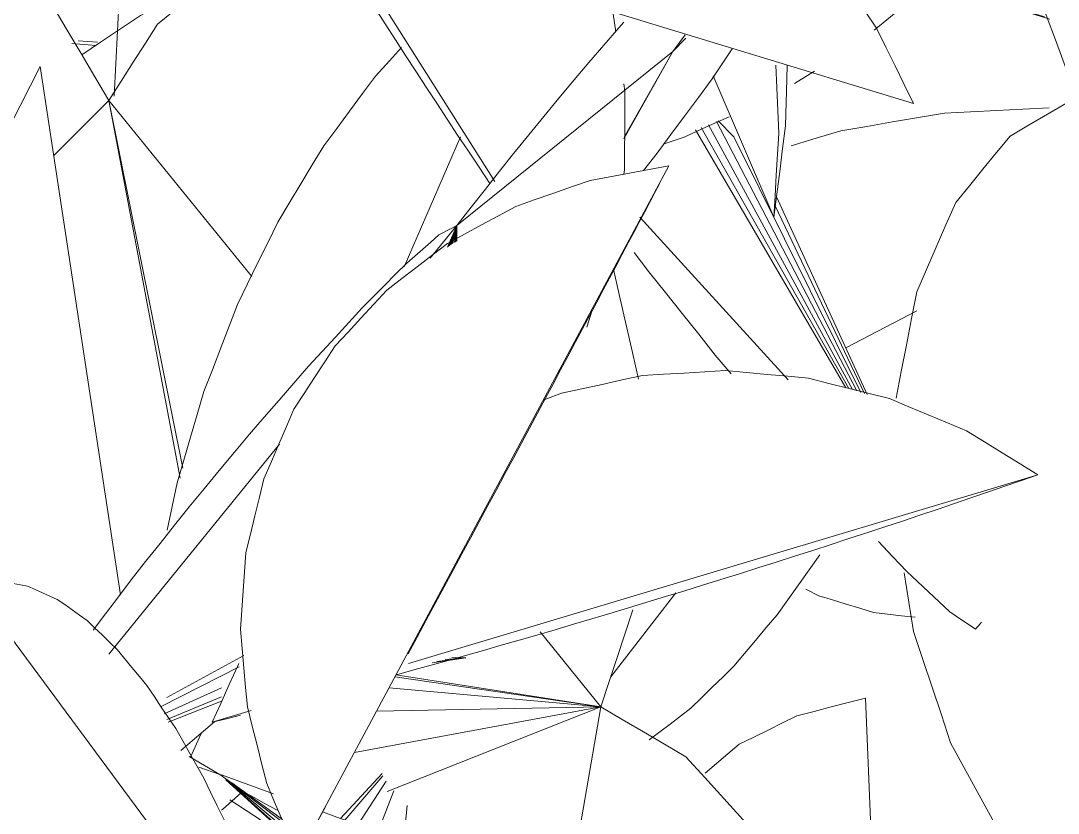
# Model space of a CAD drawing. Header units: metres. Extents: x 13.9 to 26.7, y -0.2 to 3.2.
# Drawn here: x 21.2721 to 21.3253, y 1.9963 to 2.037 of the extents above; entities that cross this region are included whole.
import ezdxf

# ---------------------------------------------------------------- set-up
doc = ezdxf.new("R2010")
doc.units = ezdxf.units.M
doc.layers.add('Importações nas famílias', color=10, linetype='Continuous', lineweight=5)
doc.layers.add('Vegetação', color=7, linetype='Continuous', lineweight=5)

# ---------------------------------------------------------------- blocks, each defined once
blk = doc.blocks.new('Planta_pergolado_12200 - plantas pergolado_skp_Component_12-V130-Corte 1')
at = {"layer": 'Importações nas famílias'}
blk.add_line((16.688506, 1.116223), (16.67159, 1.093394), dxfattribs=at)
at = {"layer": 'Importações nas famílias', "flags": 128}
for points in [[(16.687079, 1.116367), (16.686709, 1.116299), (16.68634, 1.116232), (16.68597, 1.116164), (16.6856, 1.116097)], [(16.688506, 1.116223), (16.68815, 1.116259), (16.687793, 1.116295), (16.687436, 1.116331), (16.687079, 1.116367)], [(16.6856, 1.116097), (16.685221, 1.115926), (16.684842, 1.115756), (16.684463, 1.115585), (16.684084, 1.115415)], [(16.69038, 1.114311), (16.689912, 1.114789), (16.689443, 1.115267), (16.688975, 1.115745), (16.688506, 1.116223)], [(16.684084, 1.115415), (16.683701, 1.115143), (16.683317, 1.114871), (16.682934, 1.1146), (16.68255, 1.114328)], [(16.68255, 1.114328), (16.682166, 1.113959), (16.681782, 1.113589), (16.681398, 1.11322), (16.681013, 1.11285)], [(16.691645, 1.112232), (16.691329, 1.112751), (16.691012, 1.113271), (16.690696, 1.113791), (16.69038, 1.114311)], [(16.681013, 1.11285), (16.680633, 1.112386), (16.680253, 1.111923), (16.679872, 1.111459), (16.679492, 1.110996)], [(16.692269, 1.110035), (16.692113, 1.110584), (16.691957, 1.111133), (16.691801, 1.111683), (16.691645, 1.112232)], [(16.679492, 1.110996), (16.67912, 1.110443), (16.678747, 1.109891), (16.678375, 1.109339), (16.678002, 1.108787)], [(16.69224, 1.107771), (16.692247, 1.108337), (16.692255, 1.108903), (16.692262, 1.109469), (16.692269, 1.110035)], [(16.678002, 1.108787), (16.677642, 1.108152), (16.677282, 1.107517), (16.676922, 1.106882), (16.676561, 1.106247)], [(16.691557, 1.105494), (16.691728, 1.106063), (16.691898, 1.106632), (16.692069, 1.107202), (16.69224, 1.107771)], [(16.676561, 1.106247), (16.676217, 1.105536), (16.675873, 1.104826), (16.675529, 1.104115), (16.675185, 1.103405)], [(16.690236, 1.103256), (16.690566, 1.103816), (16.690897, 1.104375), (16.691227, 1.104934), (16.691557, 1.105494)], [(16.675185, 1.103405), (16.674861, 1.102626), (16.674536, 1.101848), (16.674212, 1.10107), (16.673888, 1.100292)], [(16.688309, 1.101111), (16.688791, 1.101648), (16.689273, 1.102184), (16.689755, 1.10272), (16.690236, 1.103256)], [(16.685821, 1.099109), (16.686443, 1.09961), (16.687065, 1.10011), (16.687687, 1.100611), (16.688309, 1.101111)], [(16.673888, 1.100292), (16.673587, 1.099454), (16.673287, 1.098617), (16.672986, 1.09778), (16.672685, 1.096942)], [(16.68283, 1.097297), (16.683578, 1.09775), (16.684326, 1.098203), (16.685073, 1.098656), (16.685821, 1.099109)], [(16.679406, 1.095716), (16.680262, 1.096111), (16.681118, 1.096507), (16.681974, 1.096902), (16.68283, 1.097297)], [(16.672685, 1.096942), (16.672412, 1.096055), (16.672138, 1.095168), (16.671864, 1.094281), (16.67159, 1.093394)], [(16.67563, 1.094405), (16.676574, 1.094733), (16.677518, 1.095061), (16.678462, 1.095389), (16.679406, 1.095716)], [(16.67159, 1.093394), (16.6726, 1.093647), (16.67361, 1.0939), (16.67462, 1.094153), (16.67563, 1.094405)]]:
    blk.add_lwpolyline(points, dxfattribs=at)
blk = doc.blocks.new('Planta_pergolado_12200 - plantas pergolado_skp_Component_12-V2934-Corte 1')
at = {"layer": 'Importações nas famílias'}
for p, q in [((21.298893, 2.017505), (21.299825, 2.017865)), ((21.324263, 2.013683), (21.291988, 2.004011)), ((21.283913, 2.001592), (21.281911, 2.000991))]:
    blk.add_line(p, q, dxfattribs=at)
at = {"layer": 'Importações nas famílias', "flags": 128}
for points in [[(21.299825, 2.017865), (21.300866, 2.018091), (21.301906, 2.018317), (21.302947, 2.018543), (21.303987, 2.01877)], [(21.303987, 2.01877), (21.305052, 2.018834), (21.306117, 2.018898), (21.307181, 2.018962), (21.308246, 2.019026)], [(21.308246, 2.019026), (21.30931, 2.018927), (21.310374, 2.018828), (21.311437, 2.018729), (21.312501, 2.018629)], [(21.312501, 2.018629), (21.313539, 2.018369), (21.314577, 2.018108), (21.315615, 2.017848), (21.316653, 2.017588)], [(21.316653, 2.017588), (21.317641, 2.017172), (21.318629, 2.016757), (21.319617, 2.016341), (21.320605, 2.015926)], [(21.320605, 2.015926), (21.321519, 2.015365), (21.322434, 2.014804), (21.323348, 2.014243), (21.324263, 2.013683)], [(21.324263, 2.013683), (21.323416, 2.013389), (21.322569, 2.013095), (21.321722, 2.012801), (21.320875, 2.012508)], [(21.320875, 2.012508), (21.319987, 2.012208), (21.3191, 2.011909), (21.318212, 2.01161), (21.317325, 2.011311)], [(21.317325, 2.011311), (21.316407, 2.011009), (21.315489, 2.010708), (21.314571, 2.010406), (21.313652, 2.010105)], [(21.313652, 2.010105), (21.312714, 2.009805), (21.311776, 2.009505), (21.310837, 2.009204), (21.309899, 2.008904)], [(21.309899, 2.008904), (21.30895, 2.008609), (21.308002, 2.008313), (21.307053, 2.008017), (21.306105, 2.007721)], [(21.306105, 2.007721), (21.305157, 2.007434), (21.304209, 2.007146), (21.303261, 2.006858), (21.302313, 2.00657)], [(21.302313, 2.00657), (21.301377, 2.006293), (21.30044, 2.006016), (21.299503, 2.005739), (21.298566, 2.005462)], [(21.298566, 2.005462), (21.297651, 2.0052), (21.296736, 2.004937), (21.295821, 2.004674), (21.294905, 2.004411)], [(21.294905, 2.004411), (21.294022, 2.004166), (21.293138, 2.00392), (21.292254, 2.003674), (21.291371, 2.003428)], [(21.281911, 2.000991), (21.282352, 2.001959), (21.282793, 2.002926), (21.283234, 2.003893), (21.283288, 2.004011)], [(21.283374, 2.00135), (21.282642, 2.001171), (21.281911, 2.000991)]]:
    blk.add_lwpolyline(points, dxfattribs=at)
blk = doc.blocks.new('Planta_pergolado_12200 - plantas pergolado_skp_Component_12-V2935-Corte 1')
at = {"layer": 'Importações nas famílias'}
blk.add_line((21.305335, 2.029516), (21.286316, 1.994056), dxfattribs=at)
at = {"layer": 'Importações nas famílias', "flags": 128}
for points in [[(21.301297, 2.02877), (21.302306, 2.028957), (21.303316, 2.029143), (21.304325, 2.029329), (21.305335, 2.029516)], [(21.29748, 2.027437), (21.298434, 2.02777), (21.299388, 2.028104), (21.300342, 2.028437), (21.301297, 2.02877)], [(21.304855, 2.028604), (21.304616, 2.028148), (21.304376, 2.027693)], [(21.293976, 2.025547), (21.294852, 2.026019), (21.295728, 2.026492), (21.296604, 2.026964), (21.29748, 2.027437)], [(21.304376, 2.027693), (21.304094, 2.027161), (21.303813, 2.026629), (21.303532, 2.026097), (21.30325, 2.025566)], [(21.290865, 2.023145), (21.291643, 2.023745), (21.29242, 2.024346), (21.293198, 2.024946), (21.293976, 2.025547)], [(21.30325, 2.025566), (21.30293, 2.024964), (21.302611, 2.024362), (21.302291, 2.02376), (21.301971, 2.023158)], [(21.288221, 2.020286), (21.288882, 2.021001), (21.289543, 2.021715), (21.290204, 2.02243), (21.290865, 2.023145)], [(21.301971, 2.023158), (21.301616, 2.022493), (21.301262, 2.021828), (21.300907, 2.021163), (21.300553, 2.020497)], [(21.300553, 2.020497), (21.300167, 2.019776), (21.299781, 2.019055), (21.299396, 2.018334), (21.29901, 2.017612)], [(21.286106, 2.017039), (21.286635, 2.017851), (21.287164, 2.018663), (21.287692, 2.019474), (21.288221, 2.020286)], [(21.29901, 2.017612), (21.298598, 2.016843), (21.298186, 2.016074), (21.297774, 2.015304), (21.297362, 2.014535)], [(21.28457, 2.013479), (21.284954, 2.014369), (21.285338, 2.015259), (21.285722, 2.016149), (21.286106, 2.017039)], [(21.297362, 2.014535), (21.296928, 2.013727), (21.296493, 2.012918), (21.296059, 2.012109), (21.295625, 2.0113)], [(21.283648, 2.00969), (21.283879, 2.010637), (21.284109, 2.011584), (21.284339, 2.012532), (21.28457, 2.013479)], [(21.295625, 2.0113), (21.295174, 2.010461), (21.294722, 2.009622), (21.294271, 2.008783), (21.293819, 2.007944)], [(21.283363, 2.00576), (21.283434, 2.006743), (21.283506, 2.007725), (21.283577, 2.008707), (21.283648, 2.00969)], [(21.293819, 2.007944), (21.293356, 2.007083), (21.292892, 2.006223), (21.292428, 2.005363), (21.291965, 2.004502)], [(21.28372, 2.001783), (21.283631, 2.002777), (21.283542, 2.003772), (21.283452, 2.004766), (21.283363, 2.00576)], [(21.284712, 1.99785), (21.284464, 1.998834), (21.284216, 1.999817), (21.283968, 2.0008), (21.28372, 2.001783)], [(21.286316, 1.994056), (21.285915, 1.995004), (21.285514, 1.995953), (21.285113, 1.996902), (21.284712, 1.99785)], [(21.287723, 1.996654), (21.287254, 1.995788), (21.286785, 1.994922)]]:
    blk.add_lwpolyline(points, dxfattribs=at)
blk = doc.blocks.new('Planta_pergolado_12200 - plantas pergolado_skp_Component_17-V2936-Corte 1')
at = {"layer": 'Importações nas famílias'}
for p, q in [((21.305542, 2.035391), (21.306176, 2.036241)), ((21.306202, 2.036059), (21.305542, 2.035391)), ((21.294466, 2.026468), (21.305542, 2.035391)), ((21.303033, 2.030899), (21.305542, 2.035391)), ((21.30304, 2.030983), (21.305542, 2.035391)), ((21.304031, 2.029275), (21.304734, 2.03017)), ((21.294466, 2.026468), (21.2931, 2.024787)), ((21.294466, 2.026468), (21.293981, 2.025358)), ((21.294466, 2.026468), (21.293992, 2.025365)), ((21.294466, 2.026468), (21.294032, 2.025391)), ((21.294466, 2.026468), (21.294085, 2.025426)), ((21.294466, 2.026468), (21.294151, 2.025469)), ((21.294466, 2.026468), (21.294225, 2.025517)), ((21.294466, 2.026468), (21.294301, 2.025566)), ((21.294466, 2.026468), (21.294371, 2.025611)), ((21.294466, 2.026468), (21.294425, 2.025646)), ((21.294456, 2.025666), (21.294466, 2.026468)), ((21.285362, 2.015259), (21.276615, 2.004488)), ((21.283536, 2.004411), (21.279582, 2.002258)), ((21.283295, 2.003832), (21.279302, 2.001804)), ((21.294926, 2.004295), (21.293194, 2.004035)), ((21.294926, 2.004295), (21.29344, 2.004102)), ((21.294926, 2.004295), (21.293856, 2.004216)), ((21.294926, 2.004295), (21.294203, 2.004311)), ((21.282386, 2.002755), (21.279457, 2.001426)), ((21.282386, 2.002298), (21.279586, 2.001139)), ((21.279649, 2.001), (21.282386, 2.002079)), ((21.282058, 2.001036), (21.280305, 1.999537))]:
    blk.add_line(p, q, dxfattribs=at)
at = {"layer": 'Importações nas famílias', "flags": 128}
for points in [[(21.303025, 2.036894), (21.302768, 2.036596), (21.302003, 2.035707), (21.301238, 2.034819), (21.300472, 2.033931)], [(21.307549, 2.033979), (21.308068, 2.034746), (21.308586, 2.035514)], [(21.300472, 2.033931), (21.299699, 2.032992), (21.298926, 2.032053), (21.298153, 2.031113), (21.29738, 2.030174)], [(21.304734, 2.03017), (21.305438, 2.031122), (21.306142, 2.032074), (21.306846, 2.033027), (21.307549, 2.033979)], [(21.29738, 2.030174), (21.296651, 2.029247), (21.295923, 2.028321), (21.295194, 2.027395), (21.294466, 2.026468)], [(21.294466, 2.026468), (21.294236, 2.026345), (21.294005, 2.026222), (21.293775, 2.026099), (21.293545, 2.025976)], [(21.293545, 2.025976), (21.293131, 2.025616), (21.292717, 2.025255), (21.292302, 2.024894), (21.291888, 2.024534)], [(21.291888, 2.024534), (21.291318, 2.02396), (21.290748, 2.023387), (21.290178, 2.022813), (21.289608, 2.02224)], [(21.289608, 2.02224), (21.288921, 2.021492), (21.288234, 2.020745), (21.287547, 2.019997), (21.286859, 2.01925)], [(21.286859, 2.01925), (21.286102, 2.018379), (21.285345, 2.017509), (21.284588, 2.016638), (21.28383, 2.015768)], [(21.28383, 2.015768), (21.283055, 2.014833), (21.282279, 2.013899), (21.281503, 2.012965), (21.280727, 2.012031)], [(21.280727, 2.012031), (21.279986, 2.011097), (21.279244, 2.010163), (21.278502, 2.009228), (21.277761, 2.008294)], [(21.277761, 2.008294), (21.277104, 2.007424), (21.276448, 2.006553), (21.275813, 2.005712)]]:
    blk.add_lwpolyline(points, dxfattribs=at)
blk = doc.blocks.new('Planta_pergolado_12200 - plantas pergolado_skp_Component_16-V2937-Corte 1')
for name in ['Planta_pergolado_12200 - plantas pergolado_skp_Component_17-V2936-Corte 1', 'Planta_pergolado_12200 - plantas pergolado_skp_Component_12-V2935-Corte 1', 'Planta_pergolado_12200 - plantas pergolado_skp_Component_12-V2934-Corte 1']:
    blk.add_blockref(name, (0, 0))
at = {"extrusion": (0, 0, -1), "zscale": -0.9999999999999996}
blk.add_blockref('Planta_pergolado_12200 - plantas pergolado_skp_Component_12-V130-Corte 1', (-37.95805, 0.89188), dxfattribs=at)
blk = doc.blocks.new('Planta_pergolado_12200 - plantas pergolado_skp_-V2967-Corte 1')
blk.add_blockref('Planta_pergolado_12200 - plantas pergolado_skp_Component_16-V2937-Corte 1', (0, 0))
blk = doc.blocks.new('Planta_pergolado_12200 - plantas pergolado_skp_-V2968-Corte 1')
blk.add_blockref('Planta_pergolado_12200 - plantas pergolado_skp_-V2967-Corte 1', (0, 0))
blk = doc.blocks.new('Planta_pergolado_12200 - plantas pergolado_skp_Component_12-V990-Corte 1')
at = {"layer": 'Importações nas famílias'}
blk.add_line((16.561674, 2.045255), (16.56792, 2.047232), dxfattribs=at)
at = {"layer": 'Importações nas famílias', "flags": 128}
for points in [[(16.564754, 2.046266), (16.565663, 2.046554), (16.566572, 2.046842), (16.56748, 2.04713)], [(16.561959, 2.045379), (16.562891, 2.045675), (16.563822, 2.04597), (16.564754, 2.046266)]]:
    blk.add_lwpolyline(points, dxfattribs=at)
blk = doc.blocks.new('Planta_pergolado_12200 - plantas pergolado_skp_Component_17-V3324-Corte 1')
at = {"layer": 'Importações nas famílias'}
for p, q in [((21.306996, 2.031488), (21.314559, 2.018108)), ((21.307359, 2.031628), (21.314752, 2.01805)), ((21.314968, 2.017978), (21.307771, 2.031788)), ((21.308671, 2.031001), (21.307856, 2.031821)), ((21.314411, 2.018137), (21.306703, 2.031374)), ((21.315184, 2.017906), (21.308671, 2.031001)), ((21.310848, 2.027926), (21.315512, 2.017796)), ((21.310789, 2.027472), (21.315374, 2.017843)), ((21.303853, 2.026882), (21.311459, 2.018556)), ((21.303563, 2.025083), (21.304309, 2.024093)), ((21.307717, 2.01982), (21.308523, 2.018858))]:
    blk.add_line(p, q, dxfattribs=at)
at = {"layer": 'Importações nas famílias', "flags": 128}
for points in [[(21.277757, 2.058607), (21.278045, 2.058114), (21.278333, 2.057622)], [(21.304309, 2.024093), (21.305161, 2.023025), (21.306013, 2.021956), (21.306865, 2.020888), (21.307717, 2.01982)], [(21.316084, 2.010255), (21.316812, 2.009487), (21.31754, 2.00872)], [(21.31754, 2.00872), (21.318092, 2.008203), (21.318643, 2.007685), (21.319195, 2.007168), (21.319746, 2.006651)], [(21.319746, 2.006651), (21.320074, 2.006428), (21.320401, 2.006205), (21.320729, 2.005982), (21.321057, 2.005759)], [(21.321057, 2.005759), (21.321132, 2.005849), (21.321208, 2.00594), (21.321284, 2.00603), (21.32136, 2.006121)]]:
    blk.add_lwpolyline(points, dxfattribs=at)
blk = doc.blocks.new('Planta_pergolado_12200 - plantas pergolado_skp_Component_16-V3325-Corte 1')
blk.add_blockref('Planta_pergolado_12200 - plantas pergolado_skp_Component_17-V3324-Corte 1', (0, 0))
at = {"extrusion": (0, 0, -1), "zscale": -0.9999999999999999}
blk.add_blockref('Planta_pergolado_12200 - plantas pergolado_skp_Component_12-V990-Corte 1', (-37.88655, -0.008219), dxfattribs=at)
blk = doc.blocks.new('Planta_pergolado_12200 - plantas pergolado_skp_Component_12-V1010-Corte 1')
at = {"layer": 'Importações nas famílias'}
blk.add_line((16.58086, 2.015844), (16.584192, 2.011534), dxfattribs=at)
at = {"layer": 'Importações nas famílias', "flags": 128}
for points in [[(16.575664, 2.014722), (16.575116, 2.015489), (16.574568, 2.016256), (16.57402, 2.017023), (16.573472, 2.01779)], [(16.577887, 2.012081), (16.577331, 2.012741), (16.576775, 2.013402), (16.57622, 2.014062), (16.575664, 2.014722)], [(16.580088, 2.009929), (16.579538, 2.010467), (16.578987, 2.011005), (16.578437, 2.011543), (16.577887, 2.012081)], [(16.582217, 2.008316), (16.581684, 2.008719), (16.581152, 2.009122), (16.58062, 2.009525), (16.580088, 2.009929)]]:
    blk.add_lwpolyline(points, dxfattribs=at)
blk = doc.blocks.new('Planta_pergolado_12200 - plantas pergolado_skp_Component_16-V3339-Corte 1')
at = {"extrusion": (0, 0, -1), "zscale": -0.9999999999999999}
blk.add_blockref('Planta_pergolado_12200 - plantas pergolado_skp_Component_12-V1010-Corte 1', (-37.88655, -0.008219), dxfattribs=at)
blk = doc.blocks.new('Planta_pergolado_12200 - plantas pergolado_skp_-V3365-Corte 1')
for name in ['Planta_pergolado_12200 - plantas pergolado_skp_Component_16-V3325-Corte 1', 'Planta_pergolado_12200 - plantas pergolado_skp_Component_16-V3339-Corte 1']:
    blk.add_blockref(name, (0, 0))
blk = doc.blocks.new('Planta_pergolado_12200 - plantas pergolado_skp_Component_12-V3366-Corte 1')
at = {"layer": 'Importações nas famílias'}
for p, q in [((21.275964, 2.035697), (21.274709, 2.035792)), ((21.27504, 2.035935), (21.276028, 2.035857))]:
    blk.add_line(p, q, dxfattribs=at)
blk = doc.blocks.new('Planta_pergolado_12200 - plantas pergolado_skp_Component_16-V3371-Corte 1')
blk.add_blockref('Planta_pergolado_12200 - plantas pergolado_skp_Component_12-V3366-Corte 1', (0, 0))
blk = doc.blocks.new('Planta_pergolado_12200 - plantas pergolado_skp_Component_12-V1100-Corte 1')
at = {"layer": 'Importações nas famílias'}
blk.add_line((16.573521, 2.015699), (16.574187, 2.01604), dxfattribs=at)
at = {"layer": 'Importações nas famílias', "flags": 128}
for points in [[(16.570728, 2.014843), (16.571426, 2.015057), (16.572124, 2.015271), (16.572822, 2.015485), (16.573521, 2.015699)], [(16.568586, 2.014592), (16.569284, 2.014674), (16.570006, 2.014758), (16.570728, 2.014843)]]:
    blk.add_lwpolyline(points, dxfattribs=at)
blk = doc.blocks.new('Planta_pergolado_12200 - plantas pergolado_skp_Component_16-V3410-Corte 1')
at = {"extrusion": (0, 0, -1), "zscale": -1}
blk.add_blockref('Planta_pergolado_12200 - plantas pergolado_skp_Component_12-V1100-Corte 1', (-37.88655, -0.008219), dxfattribs=at)
blk = doc.blocks.new('Planta_pergolado_12200 - plantas pergolado_skp_-V3429-Corte 1')
blk.add_blockref('Planta_pergolado_12200 - plantas pergolado_skp_Component_16-V3410-Corte 1', (0, 0))
blk = doc.blocks.new('Planta_pergolado_12200 - plantas pergolado_skp_-V3430-Corte 1')
for name in ['Planta_pergolado_12200 - plantas pergolado_skp_-V3429-Corte 1', 'Planta_pergolado_12200 - plantas pergolado_skp_Component_16-V3371-Corte 1']:
    blk.add_blockref(name, (0, 0))
blk = doc.blocks.new('Planta_pergolado_12200 - plantas pergolado_skp_Component_12-V1243-Corte 1')
at = {"layer": 'Importações nas famílias'}
for p, q in [((16.571137, 2.010451), (16.570605, 1.9981)), ((16.570406, 1.993483), (16.570312, 1.991312))]:
    blk.add_line(p, q, dxfattribs=at)
at = {"layer": 'Importações nas famílias', "flags": 128}
for points in [[(16.574645, 2.009544), (16.573768, 2.009771), (16.572891, 2.009997), (16.572014, 2.010224), (16.571137, 2.010451)], [(16.577605, 2.008082), (16.576865, 2.008447), (16.576125, 2.008813), (16.575385, 2.009178), (16.574645, 2.009544)], [(16.579362, 2.006596), (16.578777, 2.007091), (16.578191, 2.007587), (16.577605, 2.008082)]]:
    blk.add_lwpolyline(points, dxfattribs=at)
blk = doc.blocks.new('Planta_pergolado_12200 - plantas pergolado_skp_Component_12-V1244-Corte 1')
at = {"layer": 'Importações nas famílias'}
for p, q in [((16.613455, 2.042832), (16.609345, 2.01575)), ((16.618283, 2.028133), (16.618156, 2.029343)), ((16.612857, 1.997437), (16.613473, 1.998495))]:
    blk.add_line(p, q, dxfattribs=at)
at = {"layer": 'Importações nas famílias', "flags": 128}
for points in [[(16.615502, 2.038792), (16.61499, 2.039802), (16.614479, 2.040812), (16.613967, 2.041822), (16.613455, 2.042832)], [(16.617081, 2.03426), (16.616686, 2.035393), (16.616292, 2.036526), (16.615897, 2.037659), (16.615502, 2.038792)], [(16.618156, 2.029343), (16.617887, 2.030572), (16.617618, 2.031801), (16.61735, 2.033031), (16.617081, 2.03426)], [(16.6187, 2.024156), (16.618564, 2.025453), (16.618428, 2.026749)], [(16.618703, 2.018821), (16.618702, 2.020155), (16.618701, 2.021489), (16.618701, 2.022822), (16.6187, 2.024156)], [(16.618307, 2.014903), (16.618432, 2.016142), (16.618567, 2.017482), (16.618703, 2.018821)]]:
    blk.add_lwpolyline(points, dxfattribs=at)
blk = doc.blocks.new('Planta_pergolado_12200 - plantas pergolado_skp_Component_16-V3507-Corte 1')
at = {"extrusion": (0, 0, -1)}
for name, zscale in [('Planta_pergolado_12200 - plantas pergolado_skp_Component_12-V1244-Corte 1', -0.9999999999999998), ('Planta_pergolado_12200 - plantas pergolado_skp_Component_12-V1243-Corte 1', -1)]:
    blk.add_blockref(name, (-37.88655, -0.008219), dxfattribs=dict(at, zscale=zscale))
blk = doc.blocks.new('Planta_pergolado_12200 - plantas pergolado_skp_-V3517-Corte 1')
blk.add_blockref('Planta_pergolado_12200 - plantas pergolado_skp_Component_16-V3507-Corte 1', (0, 0))
blk = doc.blocks.new('Planta_pergolado_12200 - plantas pergolado_skp_-V3518-Corte 1')
blk.add_blockref('Planta_pergolado_12200 - plantas pergolado_skp_-V3517-Corte 1', (0, 0))
blk = doc.blocks.new('Planta_pergolado_12200 - plantas pergolado_skp_-V3670-Corte 1')
for name in ['Planta_pergolado_12200 - plantas pergolado_skp_-V3365-Corte 1', 'Planta_pergolado_12200 - plantas pergolado_skp_-V3518-Corte 1', 'Planta_pergolado_12200 - plantas pergolado_skp_-V3430-Corte 1']:
    blk.add_blockref(name, (0, 0))
blk = doc.blocks.new('Planta_pergolado_12200 - plantas pergolado_skp_Component_17-V3692-Corte 1')
at = {"layer": 'Importações nas famílias'}
for p, q in [((21.28074, 1.999238), (21.282313, 1.99832)), ((21.282313, 1.99832), (21.281234, 1.998694)), ((21.285056, 1.997316), (21.282386, 1.998293)), ((21.285956, 1.995078), (21.282615, 1.998051)), ((21.282615, 1.998046), (21.285915, 1.995051)), ((21.288493, 1.996058), (21.290631, 1.998362)), ((21.288716, 1.995977), (21.290658, 1.998249)), ((21.289385, 1.995732), (21.290841, 1.997965)), ((21.285514, 1.996004), (21.282917, 1.997883)), ((21.285478, 1.995902), (21.282917, 1.997859)), ((21.285707, 1.995496), (21.282917, 1.997818)), ((21.290416, 1.995355), (21.291227, 1.997484)), ((21.285915, 1.995004), (21.282826, 1.997007)), ((21.316822, 1.985693), (21.287571, 1.996396)), ((21.291738, 1.994871), (21.291907, 1.996727))]:
    blk.add_line(p, q, dxfattribs=at)
at = {"layer": 'Importações nas famílias', "flags": 128}
for points in [[(21.28352, 1.997427), (21.283218, 1.99765), (21.282917, 1.997873), (21.282615, 1.998096), (21.282313, 1.99832)], [(21.285245, 1.99648), (21.28467, 1.996796), (21.284095, 1.997111), (21.28352, 1.997427)]]:
    blk.add_lwpolyline(points, dxfattribs=at)
blk = doc.blocks.new('Planta_pergolado_12200 - plantas pergolado_skp_Component_16-V3693-Corte 1')
blk.add_blockref('Planta_pergolado_12200 - plantas pergolado_skp_Component_17-V3692-Corte 1', (0, 0))
blk = doc.blocks.new('Planta_pergolado_12200 - plantas pergolado_skp_Component_12-V1561-Corte 1')
at = {"layer": 'Importações nas famílias'}
blk.add_line((16.57214, 2.02841), (16.568497, 2.03031), dxfattribs=at)
at = {"layer": 'Importações nas famílias', "flags": 128}
for points in [[(16.561714, 2.040712), (16.563057, 2.040646), (16.5644, 2.040579), (16.565743, 2.040513), (16.567087, 2.040447)], [(16.567087, 2.040447), (16.568412, 2.040219), (16.569738, 2.039992), (16.571064, 2.039764), (16.57239, 2.039537)], [(16.57239, 2.039537), (16.573668, 2.039153), (16.574946, 2.03877)]]:
    blk.add_lwpolyline(points, dxfattribs=at)
blk = doc.blocks.new('Planta_pergolado_12200 - plantas pergolado_skp_Component_17-V3728-Corte 1')
at = {"layer": 'Importações nas famílias', "flags": 128}
for points in [[(21.326245, 2.03305), (21.325726, 2.034448), (21.325207, 2.035846), (21.324688, 2.037243), (21.324169, 2.038641)], [(21.322842, 2.03105), (21.323693, 2.03155), (21.324543, 2.03205), (21.325394, 2.03255), (21.326245, 2.03305)], [(21.320046, 2.027643), (21.320745, 2.028495), (21.321444, 2.029346), (21.322143, 2.030198), (21.322842, 2.03105)], [(21.318049, 2.023059), (21.318548, 2.024205), (21.319048, 2.025351), (21.319547, 2.026497), (21.320046, 2.027643)], [(21.316986, 2.017612), (21.317252, 2.018974), (21.317518, 2.020335), (21.317784, 2.021697), (21.318049, 2.023059)], [(21.317885, 2.005645), (21.317647, 2.007152), (21.317408, 2.008659)], [(21.319786, 1.999941), (21.319311, 2.001367), (21.318836, 2.002793), (21.31836, 2.004219), (21.317885, 2.005645)], [(21.322502, 1.994949), (21.321823, 1.996197), (21.321144, 1.997445), (21.320465, 1.998693), (21.319786, 1.999941)]]:
    blk.add_lwpolyline(points, dxfattribs=at)
blk = doc.blocks.new('Planta_pergolado_12200 - plantas pergolado_skp_Component_16-V3729-Corte 1')
blk.add_blockref('Planta_pergolado_12200 - plantas pergolado_skp_Component_17-V3728-Corte 1', (0, 0))
at = {"extrusion": (0, 0, -1), "zscale": -0.9999999999999997}
blk.add_blockref('Planta_pergolado_12200 - plantas pergolado_skp_Component_12-V1561-Corte 1', (-37.88655, -0.008219), dxfattribs=at)
blk = doc.blocks.new('Planta_pergolado_12200 - plantas pergolado_skp_Component_12-V1586-Corte 1')
at = {"layer": 'Importações nas famílias'}
for p, q in [((16.562912, 2.053695), (16.564612, 2.053249)), ((16.563466, 2.052809), (16.562912, 2.053695)), ((16.568847, 2.052141), (16.575101, 2.050503)), ((16.565125, 2.050153), (16.564633, 2.05094)), ((16.574768, 2.041963), (16.573751, 2.042591)), ((16.581503, 2.038859), (16.580437, 2.039203))]:
    blk.add_line(p, q, dxfattribs=at)
at = {"layer": 'Importações nas famílias', "flags": 128}
for points in [[(16.562912, 2.053695), (16.563946, 2.05392), (16.564979, 2.054145), (16.566012, 2.05437), (16.567045, 2.054595)], [(16.56806, 2.046859), (16.567326, 2.047683), (16.566593, 2.048506), (16.565859, 2.049329), (16.565125, 2.050153)], [(16.599472, 2.050006), (16.6006, 2.049475), (16.601727, 2.048944), (16.602855, 2.048413), (16.603983, 2.047882)], [(16.603983, 2.047882), (16.605065, 2.047272), (16.606146, 2.046663), (16.607228, 2.046054), (16.608309, 2.045444)], [(16.570681, 2.044692), (16.569854, 2.045376), (16.568957, 2.046117), (16.56806, 2.046859)], [(16.608309, 2.045444), (16.609333, 2.044763), (16.610356, 2.044082), (16.611326, 2.043436)], [(16.580437, 2.039203), (16.57928, 2.039732), (16.578122, 2.040261)]]:
    blk.add_lwpolyline(points, dxfattribs=at)
blk = doc.blocks.new('Planta_pergolado_12200 - plantas pergolado_skp_Component_17-V3743-Corte 1')
at = {"layer": 'Importações nas famílias'}
for p, q in [((21.276616, 2.032876), (21.273788, 2.030043)), ((21.280274, 2.013504), (21.276616, 2.032876)), ((21.276616, 2.032876), (21.280403, 2.014015)), ((21.283948, 2.023842), (21.276616, 2.032876)), ((21.301852, 2.00178), (21.298734, 2.005623)), ((21.291287, 2.003325), (21.301852, 2.00178)), ((21.29134, 2.003424), (21.301852, 2.00178)), ((21.290982, 2.002755), (21.301852, 2.00178)), ((21.289205, 1.999442), (21.301852, 2.00178)), ((21.290337, 2.001553), (21.301852, 2.00178)), ((21.290888, 1.997437), (21.301852, 2.00178)), ((21.301852, 2.00178), (21.300108, 1.991809))]:
    blk.add_line(p, q, dxfattribs=at)
at = {"layer": 'Importações nas famílias', "flags": 128}
for points in [[(21.279112, 2.036787), (21.279909, 2.037433), (21.280705, 2.038079), (21.281502, 2.038725), (21.282298, 2.039371)], [(21.273757, 2.037683), (21.274472, 2.036481), (21.275187, 2.035279), (21.275901, 2.034078), (21.276616, 2.032876)], [(21.276616, 2.032876), (21.27724, 2.033854), (21.277864, 2.034831), (21.278488, 2.035809), (21.279112, 2.036787)], [(21.302499, 2.024228), (21.302793, 2.022926), (21.303129, 2.021439), (21.303465, 2.019953), (21.303777, 2.018575)], [(21.303488, 2.006751), (21.303079, 2.005508), (21.30267, 2.004265), (21.302261, 2.003023), (21.301852, 2.00178)], [(21.301852, 2.00178), (21.302939, 2.001142), (21.304027, 2.000504), (21.305114, 1.999866), (21.306201, 1.999228)], [(21.306201, 1.999228), (21.307176, 1.998155), (21.308151, 1.997081), (21.309126, 1.996008), (21.3101, 1.994934)]]:
    blk.add_lwpolyline(points, dxfattribs=at)
blk = doc.blocks.new('Planta_pergolado_12200 - plantas pergolado_skp_Component_16-V3744-Corte 1')
at = {"extrusion": (0, 0, -1), "zscale": -0.9999999999999998}
blk.add_blockref('Planta_pergolado_12200 - plantas pergolado_skp_Component_12-V1586-Corte 1', (-37.88655, -0.008219), dxfattribs=at)
blk.add_blockref('Planta_pergolado_12200 - plantas pergolado_skp_Component_17-V3743-Corte 1', (0, 0))
blk = doc.blocks.new('Planta_pergolado_12200 - plantas pergolado_skp_-V3748-Corte 1')
for name in ['Planta_pergolado_12200 - plantas pergolado_skp_Component_16-V3744-Corte 1', 'Planta_pergolado_12200 - plantas pergolado_skp_Component_16-V3729-Corte 1']:
    blk.add_blockref(name, (0, 0))
blk = doc.blocks.new('Planta_pergolado_12200 - plantas pergolado_skp_-V3749-Corte 1')
for name in ['Planta_pergolado_12200 - plantas pergolado_skp_-V3748-Corte 1', 'Planta_pergolado_12200 - plantas pergolado_skp_Component_16-V3693-Corte 1']:
    blk.add_blockref(name, (0, 0))
blk = doc.blocks.new('Planta_pergolado_12200 - plantas pergolado_skp_-V4052-Corte 1')
blk.add_blockref('Planta_pergolado_12200 - plantas pergolado_skp_-V3749-Corte 1', (0, 0))
blk = doc.blocks.new('Planta_pergolado_12200 - plantas pergolado_skp_Component_12-V4054-Corte 1')
at = {"layer": 'Importações nas famílias'}
for p, q in [((21.29641, 2.028714), (21.288162, 2.04177)), ((21.288284, 2.040721), (21.287815, 2.041469)), ((21.302478, 2.037311), (21.302619, 2.036386)), ((21.303025, 2.03373), (21.303082, 2.033354)), ((21.303055, 2.029295), (21.303025, 2.029106)), ((21.301402, 2.022115), (21.301125, 2.021251))]:
    blk.add_line(p, q, dxfattribs=at)
at = {"layer": 'Importações nas famílias', "flags": 128}
for points in [[(21.291794, 2.051972), (21.292611, 2.051428), (21.293429, 2.050884)], [(21.290272, 2.037599), (21.289775, 2.038379), (21.289278, 2.03916), (21.288781, 2.039941), (21.288284, 2.040721)], [(21.292352, 2.034379), (21.291832, 2.035184), (21.291312, 2.035989), (21.290792, 2.036794), (21.290272, 2.037599)], [(21.294502, 2.031098), (21.293964, 2.031918), (21.293427, 2.032739), (21.29289, 2.033559), (21.292352, 2.034379)], [(21.303082, 2.033354), (21.303075, 2.032339), (21.303069, 2.031324), (21.303062, 2.03031), (21.303055, 2.029295)], [(21.296148, 2.028618), (21.295599, 2.029445), (21.295051, 2.030272), (21.294502, 2.031098)]]:
    blk.add_lwpolyline(points, dxfattribs=at)
blk = doc.blocks.new('Planta_pergolado_12200 - plantas pergolado_skp_Component_12-V2096-Corte 1')
at = {"layer": 'Importações nas famílias'}
blk.add_line((16.6091, 1.893739), (16.648387, 1.905698), dxfattribs=at)
at = {"layer": 'Importações nas famílias', "flags": 128}
for points in [[(16.631275, 1.911447), (16.63026, 1.911222), (16.629245, 1.910997), (16.628229, 1.910772), (16.627214, 1.910547)], [(16.635398, 1.911702), (16.634367, 1.911638), (16.633337, 1.911575), (16.632306, 1.911511), (16.631275, 1.911447)], [(16.638221, 1.911427), (16.637441, 1.911503), (16.63642, 1.911602), (16.635398, 1.911702)], [(16.627214, 1.910547), (16.626238, 1.910166), (16.625262, 1.909785), (16.624286, 1.909404), (16.62331, 1.909023)], [(16.62331, 1.909023), (16.622396, 1.908494), (16.621482, 1.907966), (16.620568, 1.907438), (16.619654, 1.906909)], [(16.619654, 1.906909), (16.618823, 1.906246), (16.617993, 1.905583), (16.617162, 1.90492), (16.616332, 1.904256)], [(16.616332, 1.904256), (16.615604, 1.903474), (16.614877, 1.902691), (16.61415, 1.901909), (16.613422, 1.901126)], [(16.613422, 1.901126), (16.612815, 1.900243), (16.612207, 1.89936), (16.6116, 1.898476), (16.610992, 1.897593)], [(16.610992, 1.897593), (16.610519, 1.896629), (16.610046, 1.895666), (16.609573, 1.894702), (16.6091, 1.893739)]]:
    blk.add_lwpolyline(points, dxfattribs=at)
blk = doc.blocks.new('Planta_pergolado_12200 - plantas pergolado_skp_Component_16-V4056-Corte 1')
blk.add_blockref('Planta_pergolado_12200 - plantas pergolado_skp_Component_12-V4054-Corte 1', (0, 0))
at = {"extrusion": (0, 0, -1), "zscale": -0.9999999999999996}
blk.add_blockref('Planta_pergolado_12200 - plantas pergolado_skp_Component_12-V2096-Corte 1', (-37.926982, 0.138984), dxfattribs=at)
blk = doc.blocks.new('Planta_pergolado_12200 - plantas pergolado_skp_Component_12-V4105-Corte 1')
at = {"layer": 'Importações nas famílias'}
for p, q in [((21.289761, 2.075837), (21.288756, 2.078183)), ((21.291667, 2.075954), (21.290697, 2.076697)), ((21.296854, 2.05927), (21.292829, 2.068671)), ((21.305477, 2.056009), (21.305707, 2.055411)), ((21.307585, 2.054516), (21.307256, 2.055395)), ((21.301294, 2.048899), (21.301031, 2.049514)), ((21.308576, 2.047147), (21.308963, 2.045869)), ((21.310282, 2.04599), (21.30996, 2.047179)), ((21.308963, 2.045869), (21.309244, 2.044598)), ((21.310487, 2.044785), (21.310282, 2.04599)), ((21.310714, 2.026897), (21.307612, 2.034143))]:
    blk.add_line(p, q, dxfattribs=at)
at = {"layer": 'Importações nas famílias', "flags": 128}
for points in [[(21.288756, 2.078183), (21.289524, 2.077614), (21.290292, 2.077044), (21.29106, 2.076475), (21.291829, 2.075906)], [(21.302508, 2.064146), (21.301769, 2.065148), (21.30103, 2.06615), (21.300291, 2.067152), (21.299667, 2.067998)], [(21.299234, 2.067365), (21.299933, 2.066347), (21.300632, 2.065328)], [(21.300632, 2.065328), (21.301273, 2.064203), (21.301915, 2.063078), (21.302557, 2.061953), (21.303198, 2.060828)], [(21.305086, 2.059877), (21.304441, 2.060944), (21.303797, 2.062012), (21.303153, 2.063079), (21.302508, 2.064146)], [(21.303198, 2.060828), (21.303768, 2.059624), (21.304338, 2.058419), (21.304907, 2.057214), (21.305477, 2.056009)], [(21.307256, 2.055395), (21.306713, 2.056515), (21.306171, 2.057636), (21.305628, 2.058757), (21.305086, 2.059877)], [(21.310817, 2.034686), (21.31087, 2.03352), (21.310922, 2.032353), (21.310975, 2.031187)], [(21.311321, 2.031572), (21.311354, 2.032766), (21.311386, 2.03396), (21.311407, 2.034694)], [(21.310714, 2.026897), (21.310866, 2.028066), (21.311018, 2.029234), (21.311169, 2.030403), (21.311321, 2.031572)], [(21.310975, 2.031187), (21.31091, 2.030114), (21.310844, 2.029042), (21.310779, 2.027969), (21.310714, 2.026897)]]:
    blk.add_lwpolyline(points, dxfattribs=at)
blk = doc.blocks.new('Planta_pergolado_12200 - plantas pergolado_skp_Component_16-V4111-Corte 1')
blk.add_blockref('Planta_pergolado_12200 - plantas pergolado_skp_Component_12-V4105-Corte 1', (0, 0))
blk = doc.blocks.new('Planta_pergolado_12200 - plantas pergolado_skp_Component_12-V4112-Corte 1')
at = {"layer": 'Importações nas famílias'}
for p, q in [((21.294657, 2.031004), (21.291758, 2.024345)), ((21.281342, 2.000423), (21.280808, 1.999198)), ((21.282438, 1.996525), (21.283414, 1.997399)), ((21.282386, 1.996486), (21.282438, 1.996525))]:
    blk.add_line(p, q, dxfattribs=at)
at = {"layer": 'Importações nas famílias', "flags": 128}
for points in [[(21.291631, 2.035592), (21.291009, 2.03491), (21.290285, 2.034115)], [(21.290285, 2.034115), (21.289623, 2.033223), (21.288962, 2.032331), (21.2883, 2.031439), (21.287639, 2.030548)], [(21.287639, 2.030548), (21.287047, 2.029569), (21.286456, 2.028591), (21.285865, 2.027613), (21.285274, 2.026634)], [(21.285274, 2.026634), (21.28476, 2.02558), (21.284246, 2.024526), (21.283731, 2.023472), (21.283217, 2.022418)], [(21.283217, 2.022418), (21.282786, 2.0213), (21.282354, 2.020182), (21.281922, 2.019064), (21.281491, 2.017946)], [(21.281491, 2.017946), (21.281147, 2.016776), (21.280802, 2.015606), (21.280458, 2.014436), (21.280114, 2.013267)], [(21.280114, 2.013267), (21.279861, 2.012058), (21.279608, 2.01085)]]:
    blk.add_lwpolyline(points, dxfattribs=at)
blk = doc.blocks.new('Planta_pergolado_12200 - plantas pergolado_skp_Component_16-V4116-Corte 1')
blk.add_blockref('Planta_pergolado_12200 - plantas pergolado_skp_Component_12-V4112-Corte 1', (0, 0))
blk = doc.blocks.new('Planta_pergolado_12200 - plantas pergolado_skp_-V4135-Corte 1')
for name in ['Planta_pergolado_12200 - plantas pergolado_skp_Component_16-V4111-Corte 1', 'Planta_pergolado_12200 - plantas pergolado_skp_Component_16-V4116-Corte 1']:
    blk.add_blockref(name, (0, 0))
blk = doc.blocks.new('Planta_pergolado_12200 - plantas pergolado_skp_-V4136-Corte 1')
at = {"layer": 'Importações nas famílias'}
blk.add_line((21.277458, 2.044075), (21.276882, 2.0331), dxfattribs=at)
for name in ['Planta_pergolado_12200 - plantas pergolado_skp_-V4135-Corte 1', 'Planta_pergolado_12200 - plantas pergolado_skp_Component_16-V4056-Corte 1']:
    blk.add_blockref(name, (0, 0))
blk = doc.blocks.new('Planta_pergolado_12200 - plantas pergolado_skp_-V4406-Corte 1')
blk.add_blockref('Planta_pergolado_12200 - plantas pergolado_skp_-V4136-Corte 1', (0, 0))
blk = doc.blocks.new('Planta_pergolado_12200 - Planta_pergolado_12200-3075656-Corte 1')
for name in ['Planta_pergolado_12200 - plantas pergolado_skp_-V4052-Corte 1', 'Planta_pergolado_12200 - plantas pergolado_skp_-V4406-Corte 1', 'Planta_pergolado_12200 - plantas pergolado_skp_-V3670-Corte 1', 'Planta_pergolado_12200 - plantas pergolado_skp_-V2968-Corte 1']:
    blk.add_blockref(name, (0, 0))

msp = doc.modelspace()

# ---------------------------------------------------------------- block references
at = {"layer": 'Vegetação', "color": 10}
msp.add_blockref('Planta_pergolado_12200 - Planta_pergolado_12200-3075656-Corte 1', (0, 0), dxfattribs=at)

doc.saveas('drawing.dxf')
